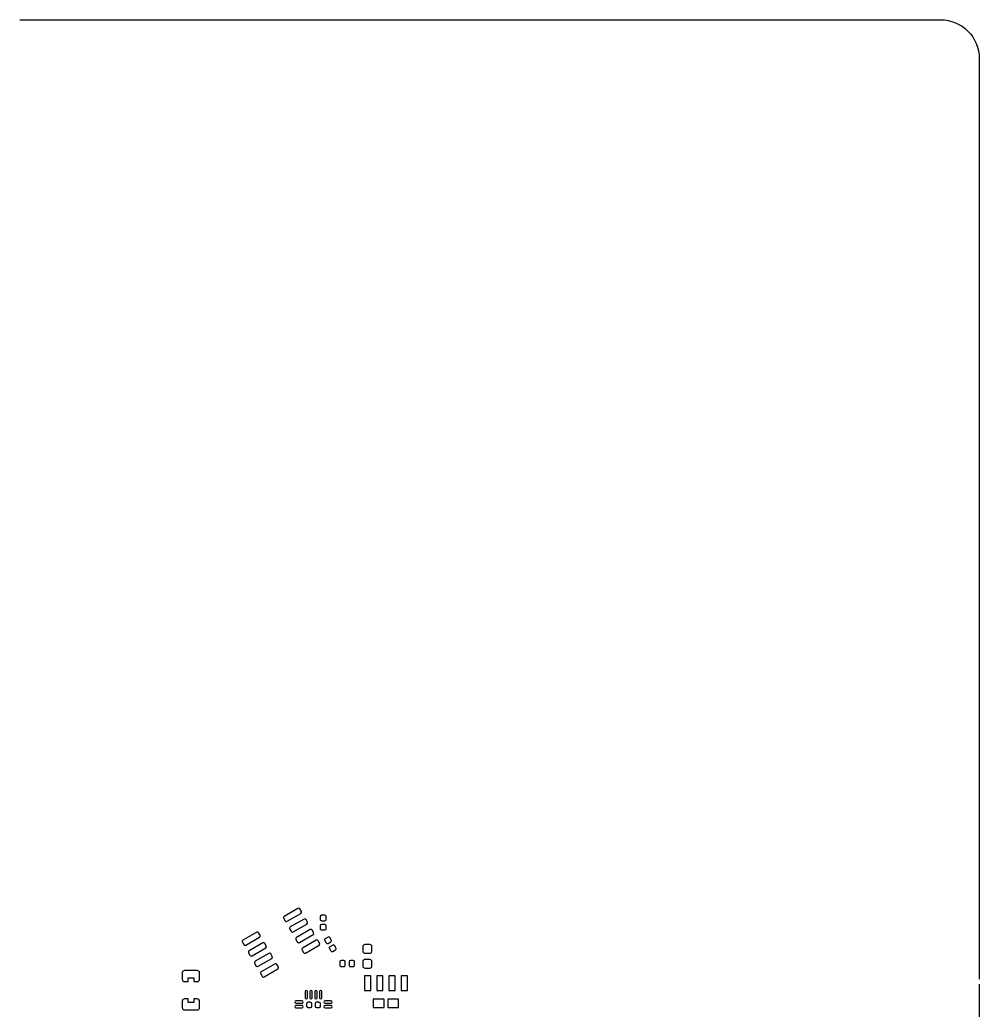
# Model space of a CAD drawing. Extents: x -100 to 100, y -100 to 100.
# Drawn here: x 0.3 to 100, y -3 to 100 of the extents above; entities that cross this region are included whole.
import ezdxf

# ---------------------------------------------------------------- set-up
doc = ezdxf.new("R2010")
doc.units = 0
doc.header["$MEASUREMENT"] = 0
doc.layers.get('0').update_dxf_attribs({"linetype": 'CONTINUOUS'})

msp = doc.modelspace()

# ---------------------------------------------------------------- linework, layer by layer
for points in [[(0.250477, 99.99999), (96.000488, 99.99999), (96.000488, 99.99999, -0.414214), (100.000479, 96), (100.000479, 96), (100.000479, 0.250004)], [(29.371001, 7.56, 0.409341), (29.168, 7.615), (29.168, 7.615), (29.167, 7.615), (29.167, 7.615), (27.738, 6.79), (27.738, 6.79), (27.737, 6.789), (27.737, 6.789, 0.428418), (27.687, 6.577), (27.687, 6.577), (27.688, 6.576), (27.688, 6.576), (27.825, 6.339), (27.825, 6.339), (27.826001, 6.338), (27.826001, 6.338, 0.461289), (28.045, 6.274), (28.045, 6.274), (28.047, 6.275), (28.047, 6.275), (29.467, 7.095), (29.467, 7.095, 0.412838), (29.522, 7.299), (29.522, 7.299), (29.522, 7.3), (29.522, 7.3), (29.372, 7.56), (29.372, 7.56), (29.371001, 7.56)], [(30.006001, 6.46, 0.409349), (29.803, 6.515), (29.803, 6.515), (29.802, 6.515), (29.802, 6.515), (28.373, 5.69), (28.373, 5.69), (28.372, 5.689), (28.372, 5.689, 0.42842), (28.322, 5.477), (28.322, 5.477), (28.323, 5.476), (28.323, 5.476), (28.46, 5.239), (28.46, 5.239), (28.461001, 5.238), (28.461001, 5.238, 0.46128), (28.68, 5.174), (28.68, 5.174), (28.682, 5.175), (28.682, 5.175), (30.102, 5.995), (30.102, 5.995, 0.412836), (30.157, 6.199), (30.157, 6.199), (30.157, 6.2), (30.157, 6.2), (30.007, 6.46), (30.007, 6.46), (30.006001, 6.46)], [(32.1, 6.758, 0.41411), (31.96, 6.898), (31.96, 6.898), (31.62, 6.898), (31.62, 6.898, 0.412859), (31.48, 6.758), (31.48, 6.758), (31.48, 6.478), (31.48, 6.478, 0.414315), (31.62, 6.338), (31.62, 6.338), (31.96, 6.338), (31.96, 6.338, 0.415577), (32.1, 6.478), (32.1, 6.478), (32.1, 6.758)], [(25.083999, 5.085, 0.409362), (24.880999, 5.14), (24.880999, 5.14), (24.88, 5.14), (24.88, 5.14), (23.451001, 4.315), (23.451001, 4.315), (23.45, 4.314), (23.45, 4.314, 0.428415), (23.4, 4.102), (23.4, 4.102), (23.400999, 4.101), (23.400999, 4.101), (23.537998, 3.864), (23.537998, 3.864), (23.538999, 3.863), (23.538999, 3.863, 0.461271), (23.758, 3.799), (23.758, 3.799), (23.76, 3.8), (23.76, 3.8), (25.18, 4.62), (25.18, 4.62, 0.412841), (25.235, 4.824), (25.235, 4.824), (25.235, 4.825), (25.235, 4.825), (25.085, 5.085), (25.085, 5.085), (25.083999, 5.085)], [(30.641001, 5.36, 0.409339), (30.438, 5.415), (30.438, 5.415), (30.437, 5.415), (30.437, 5.415), (29.007998, 4.59), (29.007998, 4.59), (29.007002, 4.589), (29.007002, 4.589, 0.428428), (28.957, 4.377), (28.957, 4.377), (28.958, 4.376), (28.958, 4.376), (29.095, 4.139), (29.095, 4.139), (29.096001, 4.138), (29.096001, 4.138, 0.461294), (29.315, 4.074), (29.315, 4.074), (29.317, 4.075), (29.317, 4.075), (30.737, 4.895), (30.737, 4.895, 0.412833), (30.792, 5.099), (30.792, 5.099), (30.792, 5.1), (30.792, 5.1), (30.642, 5.36), (30.642, 5.36), (30.641001, 5.36)], [(32.1, 5.798, 0.414109), (31.96, 5.938), (31.96, 5.938), (31.62, 5.938), (31.62, 5.938, 0.412857), (31.48, 5.798), (31.48, 5.798), (31.48, 5.518), (31.48, 5.518, 0.414315), (31.62, 5.378), (31.62, 5.378), (31.96, 5.378), (31.96, 5.378, 0.415577), (32.1, 5.518), (32.1, 5.518), (32.1, 5.798)], [(31.275999, 4.26, 0.40935), (31.073, 4.315), (31.073, 4.315), (31.072, 4.315), (31.072, 4.315), (29.642998, 3.49), (29.642998, 3.49), (29.642002, 3.489), (29.642002, 3.489, 0.428424), (29.592, 3.277), (29.592, 3.277), (29.593, 3.276), (29.593, 3.276), (29.73, 3.039), (29.73, 3.039), (29.731001, 3.038), (29.731001, 3.038, 0.461278), (29.95, 2.974), (29.95, 2.974), (29.952002, 2.975), (29.952002, 2.975), (31.372, 3.795), (31.372, 3.795, 0.412843), (31.427, 3.999), (31.427, 3.999), (31.427, 4), (31.427, 4), (31.277002, 4.26), (31.277002, 4.26), (31.275999, 4.26)], [(32.499001, 4.58, 0.41193), (32.308, 4.631), (32.308, 4.631), (32.012998, 4.461), (32.012998, 4.461), (32.012, 4.46), (32.012, 4.46, 0.415816), (31.962998, 4.267), (31.962998, 4.267), (31.964001, 4.266), (31.964001, 4.266), (32.097, 4.035), (32.097, 4.035), (32.097998, 4.034), (32.097998, 4.034, 0.448815), (32.3, 3.98), (32.3, 3.98), (32.302, 3.981), (32.302, 3.981), (32.588, 4.146), (32.588, 4.146, 0.426492), (32.636001, 4.342), (32.636001, 4.342), (32.636001, 4.343), (32.636001, 4.343), (32.499001, 4.58)], [(25.718999, 3.985, 0.40935), (25.515999, 4.04), (25.515999, 4.04), (25.515, 4.04), (25.515, 4.04), (24.086001, 3.215), (24.086001, 3.215), (24.085, 3.214), (24.085, 3.214, 0.42842), (24.035, 3.002), (24.035, 3.002), (24.035999, 3.001), (24.035999, 3.001), (24.173, 2.764), (24.173, 2.764), (24.173999, 2.763), (24.173999, 2.763, 0.461283), (24.393, 2.699), (24.393, 2.699), (24.395, 2.7), (24.395, 2.7), (25.815, 3.52), (25.815, 3.52, 0.412837), (25.87, 3.724), (25.87, 3.724), (25.87, 3.725), (25.87, 3.725), (25.72, 3.985), (25.72, 3.985), (25.718999, 3.985)], [(32.979001, 3.748, 0.411938), (32.788, 3.799), (32.788, 3.799), (32.492998, 3.629), (32.492998, 3.629), (32.492, 3.628), (32.492, 3.628, 0.41581), (32.442998, 3.435), (32.442998, 3.435), (32.443999, 3.434), (32.443999, 3.434), (32.577, 3.203), (32.577, 3.203), (32.577998, 3.202), (32.577998, 3.202, 0.448807), (32.78, 3.148), (32.78, 3.148), (32.782, 3.149), (32.782, 3.149), (33.068, 3.314), (33.068, 3.314, 0.426498), (33.116001, 3.51), (33.116001, 3.51), (33.116001, 3.511), (33.116001, 3.511), (32.979001, 3.748)], [(36.64, 3.862), (36.139998, 3.862), (36.139998, 3.862), (36.139998, 3.861), (36.139998, 3.861, 0.412374), (35.914998, 3.637), (35.914998, 3.637), (35.914998, 3.195), (35.914998, 3.195, 0.444738), (36.155, 2.962), (36.155, 2.962), (36.64, 2.962), (36.64, 2.962, 0.439739), (36.865, 3.205), (36.865, 3.205), (36.865, 3.637), (36.865, 3.637, 0.413973), (36.64, 3.861), (36.64, 3.861), (36.64, 3.862)], [(26.353999, 2.885, 0.409359), (26.150999, 2.94), (26.150999, 2.94), (26.15, 2.94), (26.15, 2.94), (24.721001, 2.115), (24.721001, 2.115), (24.72, 2.114), (24.72, 2.114, 0.428429), (24.67, 1.902), (24.67, 1.902), (24.670999, 1.901), (24.670999, 1.901), (24.808, 1.664), (24.808, 1.664), (24.808999, 1.663), (24.808999, 1.663, 0.461275), (25.028, 1.599), (25.028, 1.599), (25.03, 1.6), (25.03, 1.6), (26.45, 2.42), (26.45, 2.42, 0.412828), (26.505, 2.624), (26.505, 2.624), (26.505, 2.625), (26.505, 2.625), (26.355, 2.885), (26.355, 2.885), (26.353999, 2.885)], [(34.09, 2.058, 0.414111), (33.95, 2.198), (33.95, 2.198), (33.67, 2.198), (33.67, 2.198, 0.412844), (33.53, 2.058), (33.53, 2.058), (33.53, 1.718), (33.53, 1.718, 0.414307), (33.67, 1.578), (33.67, 1.578), (33.95, 1.578), (33.95, 1.578, 0.415585), (34.09, 1.718), (34.09, 1.718), (34.09, 2.058)], [(35.05, 2.058, 0.414116), (34.91, 2.198), (34.91, 2.198), (34.63, 2.198), (34.63, 2.198, 0.412844), (34.49, 2.058), (34.49, 2.058), (34.49, 1.718), (34.49, 1.718, 0.414307), (34.63, 1.578), (34.63, 1.578), (34.91, 1.578), (34.91, 1.578, 0.41559), (35.05, 1.718), (35.05, 1.718), (35.05, 2.058)], [(36.64, 2.312), (36.139998, 2.312), (36.139998, 2.312), (36.139998, 2.311), (36.139998, 2.311, 0.412368), (35.914998, 2.087), (35.914998, 2.087), (35.914998, 1.645), (35.914998, 1.645, 0.444744), (36.155, 1.412), (36.155, 1.412), (36.64, 1.412), (36.64, 1.412, 0.439745), (36.865, 1.655), (36.865, 1.655), (36.865, 2.087), (36.865, 2.087, 0.413967), (36.64, 2.311), (36.64, 2.311), (36.64, 2.312)], [(18.94, 0.913, 0.414286), (18.689999, 1.163), (18.689999, 1.163), (17.39, 1.163), (17.39, 1.163, 0.413454), (17.139999, 0.913), (17.139999, 0.913), (17.139999, 0.263), (17.139999, 0.263, 0.414273), (17.39, 0.013), (17.39, 0.013), (17.74, 0.013), (17.74, 0.013), (17.74, 0.396), (17.74, 0.396), (18.340001, 0.396), (18.340001, 0.396), (18.340001, 0.013), (18.340001, 0.013), (18.689999, 0.013), (18.689999, 0.013, 0.415778), (18.94, 0.263), (18.94, 0.263), (18.94, 0.913)], [(26.988999, 1.785, 0.409348), (26.785999, 1.84), (26.785999, 1.84), (26.785, 1.84), (26.785, 1.84), (25.356001, 1.015), (25.356001, 1.015), (25.355, 1.014), (25.355, 1.014, 0.428433), (25.305, 0.802), (25.305, 0.802), (25.305999, 0.801), (25.305999, 0.801), (25.443, 0.564), (25.443, 0.564), (25.443999, 0.563), (25.443999, 0.563, 0.461288), (25.663, 0.499), (25.663, 0.499), (25.665, 0.5), (25.665, 0.5), (27.085, 1.32), (27.085, 1.32, 0.412824), (27.14, 1.524), (27.14, 1.524), (27.14, 1.525), (27.14, 1.525), (26.99, 1.785), (26.99, 1.785), (26.988999, 1.785)], [(100.000479, -0.249997), (100.000479, -95.99999), (100.000479, -95.99999, -0.414214), (96.000488, -99.99999), (96.000488, -99.99999), (0.250477, -99.99999)], [(30.159001, -1.033, 1), (29.919001, -1.033), (29.919001, -1.033), (29.919001, -1.669), (29.919001, -1.669, 1), (30.159001, -1.669), (30.159001, -1.669), (30.159001, -1.033)], [(30.658999, -1.033, 1), (30.418999, -1.033), (30.418999, -1.033), (30.418999, -1.669), (30.418999, -1.669, 1), (30.658999, -1.669), (30.658999, -1.669), (30.658999, -1.033)], [(31.16, -1.033, 1), (30.92, -1.033), (30.92, -1.033), (30.92, -1.669), (30.92, -1.669, 1), (31.16, -1.669), (31.16, -1.669), (31.16, -1.033)], [(31.660002, -1.032, 1), (31.42, -1.032), (31.42, -1.032), (31.42, -1.668), (31.42, -1.668, 1), (31.660002, -1.668), (31.660002, -1.668), (31.660002, -1.032)], [(18.94, -2.037, 0.414956), (18.689999, -1.787), (18.689999, -1.787), (18.340001, -1.787), (18.340001, -1.787), (18.340001, -2.17), (18.340001, -2.17), (17.74, -2.17), (17.74, -2.17), (17.74, -1.787), (17.74, -1.787), (17.39, -1.787), (17.39, -1.787, 0.413456), (17.139999, -2.037), (17.139999, -2.037), (17.139999, -2.687), (17.139999, -2.687, 0.41427), (17.39, -2.937), (17.39, -2.937), (18.689999, -2.937), (18.689999, -2.937, 0.415106), (18.94, -2.687), (18.94, -2.687), (18.94, -2.037)], [(29.595, -2.233, 1), (29.595, -1.993), (29.595, -1.993), (28.959001, -1.993), (28.959001, -1.993, 1), (28.959001, -2.233), (28.959001, -2.233), (29.595, -2.233)], [(32.620002, -2.233, 1), (32.620002, -1.993), (32.620002, -1.993), (31.984001, -1.993), (31.984001, -1.993, 1), (31.984001, -2.233), (31.984001, -2.233), (32.620002, -2.233)], [(29.595, -2.733, 1), (29.595, -2.493), (29.595, -2.493), (28.959001, -2.493), (28.959001, -2.493, 1), (28.959001, -2.733), (28.959001, -2.733), (29.595, -2.733)], [(30.488, -2.147), (30.212, -2.147), (30.212, -2.147, 0.411739), (30.075, -2.285), (30.075, -2.285, 0.011215), (30.075, -2.291), (30.075, -2.291), (30.076001, -2.292), (30.076001, -2.292), (30.076001, -2.544), (30.076001, -2.544, 0.028104), (30.075, -2.56), (30.075, -2.56, 0.412728), (30.212, -2.697), (30.212, -2.697), (30.488, -2.697), (30.488, -2.697), (30.505, -2.696), (30.505, -2.696, 0.378989), (30.625, -2.56), (30.625, -2.56), (30.626001, -2.56), (30.626001, -2.56), (30.626001, -2.285), (30.626001, -2.285), (30.625, -2.285), (30.625, -2.285), (30.625, -2.284), (30.625, -2.284, 0.387921), (30.498999, -2.148), (30.498999, -2.148), (30.488, -2.147)], [(31.367998, -2.147), (31.092, -2.147), (31.092, -2.147, 0.41175), (30.955, -2.285), (30.955, -2.285, 0.011215), (30.955, -2.291), (30.955, -2.291), (30.956001, -2.292), (30.956001, -2.292), (30.956001, -2.544), (30.956001, -2.544, 0.028105), (30.955, -2.56), (30.955, -2.56, 0.412738), (31.092, -2.697), (31.092, -2.697), (31.367998, -2.697), (31.367998, -2.697), (31.385, -2.696), (31.385, -2.696, 0.378984), (31.505, -2.56), (31.505, -2.56), (31.505999, -2.56), (31.505999, -2.56), (31.505999, -2.285), (31.505999, -2.285), (31.505, -2.285), (31.505, -2.285), (31.505, -2.284), (31.505, -2.284, 0.387911), (31.378999, -2.148), (31.378999, -2.148), (31.367998, -2.147)], [(32.620002, -2.733, 1), (32.620002, -2.493), (32.620002, -2.493), (31.984001, -2.493), (31.984001, -2.493, 1), (31.984001, -2.733), (31.984001, -2.733), (32.620002, -2.733)]]:
    msp.add_lwpolyline(points, format="xyb")
for points in [[(36.740002, 0.599), (36.090002, 0.599), (36.090002, 0.599), (36.090002, -0.926), (36.090002, -0.926), (36.740002, -0.926), (36.740002, -0.926), (36.740002, 0.599)], [(38.01, 0.599), (37.360002, 0.599), (37.360002, 0.599), (37.360002, -0.926), (37.360002, -0.926), (38.01, -0.926), (38.01, -0.926), (38.01, 0.599)], [(39.28, 0.599), (38.630002, 0.599), (38.630002, 0.599), (38.630002, -0.926), (38.630002, -0.926), (39.28, -0.926), (39.28, -0.926), (39.28, 0.599)], [(40.55, 0.599), (39.9, 0.599), (39.9, 0.599), (39.9, -0.926), (39.9, -0.926), (40.55, -0.926), (40.55, -0.926), (40.55, 0.599)], [(38.120002, -1.825), (37.003, -1.825), (37.003, -1.825), (37.003, -2.675), (37.003, -2.675), (38.120002, -2.675), (38.120002, -2.675), (38.120002, -1.825)], [(39.637, -1.825), (38.52, -1.825), (38.52, -1.825), (38.52, -2.675), (38.52, -2.675), (39.637, -2.675), (39.637, -2.675), (39.637, -1.825)]]:
    msp.add_lwpolyline(points)

doc.saveas('drawing.dxf')
